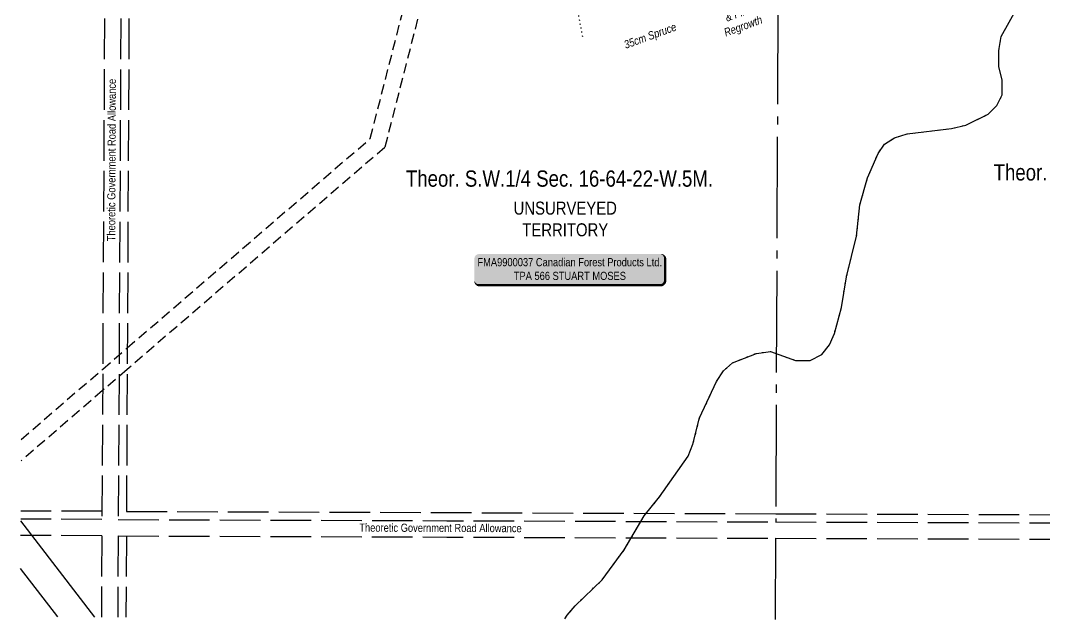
# Model space of a CAD drawing. Extents: x 471563 to 508050, y 6028961 to 6050146.
# Drawn here: x 481904 to 483165, y 6042495 to 6043233 of the extents above; entities that cross this region are included whole.
import ezdxf
from ezdxf.enums import TextEntityAlignment as Align

# ---------------------------------------------------------------- set-up
doc = ezdxf.new("R2010")
doc.units = 0
doc.header["$LTSCALE"] = 5
doc.header["$PDSIZE"] = 0.5
for name, pattern in [('foc-ACCESSROAD', [3.75, 2.5, -1.25]), ('foc-QUARTERLINE', [33, 25, -3, 2, -3]), ('foc-TOPO', [1, 0.2, -0.8]), ('foc-UNSURVEYED', [12.5, 10, -2.5]), ('foc-WHEELTRACKS', [2, 0.4, -1.6])]:
    doc.linetypes.add(name, pattern=pattern)
doc.layers.get('Defpoints').update_dxf_attribs({"color": 9})
for name, color, linetype in [('C-SYMBOL', 7, 'Continuous'), ('F-AR', 190, 'foc-ACCESSROAD'), ('F-RW', 190, 'Continuous'), ('L-ROAD-T', 7, 'Continuous'), ('L-SECQ', 8, 'foc-QUARTERLINE'), ('L-UNS-T', 3, 'Continuous'), ('L-USEC', 7, 'foc-UNSURVEYED'), ('T-BUSH-T', 110, 'Continuous'), ('T-VEGETATION-CHANGE', 104, 'foc-TOPO'), ('T-WATER-P3', 160, 'foc-WHEELTRACKS')]:
    doc.layers.add(name, color=color, linetype=linetype)
doc.layers.add('F-AR-T', color=190, linetype='Continuous', lineweight=9)
doc.styles.add('175L', font='ARIALN.TTF', dxfattribs={"height": 20})
doc.styles.add('80', font='ARIALN.TTF', dxfattribs={"height": 10})
doc.styles.add('80CG', font='ARIALN.TTF', dxfattribs={"height": 10})
doc.styles.add('80L', font='ARIALN.TTF', dxfattribs={"height": 10})
doc.styles.add('80LS', font='ARIALNI.TTF', dxfattribs={"height": 10})
doc.styles.add('foc-LtypeFont', font='ARIALN.TTF', dxfattribs={"height": 7.35})
doc.linetypes.add('foc-TOPO-flowdirection-NOLINE', pattern='A,0,[">",foc-LtypeFont,S=0.3,R=0,X=0,Y=-0.945],-20,[">",foc-LtypeFont,S=0.3,R=0,X=0,Y=-0.945],0', length=20)
doc.dimstyles.new('Compass 5 000', dxfattribs={"dimscale": 5, "dimtxt": 9, "dimasz": 2, "dimexe": 0.2, "dimexo": 0.0625, "dimgap": 0.5, "dimtad": 0, "dimtih": 1, "dimtoh": 1, "dimzin": 0, "dimdsep": 46, "dimtxsty": '80CG', "dimcen": 0.1, "dimse1": 1, "dimse2": 1, "dimclrd": 256, "dimclrt": 256, "dimaunit": 1, "dimadec": 4, "dimazin": 0, "dimtfac": 0.06, "dimtofl": 0, "dimtmove": 0, "dimatfit": 1, "dimfxl": 0.2, "dimtolj": 1, "dimtzin": 0, "dimlwd": -1, "dimarcsym": 0})

# ---------------------------------------------------------------- blocks, each defined once
blk = doc.blocks.new('*D148')
at = {"layer": 'Defpoints', "color": 0, "transparency": 16777216}
for p in [(482401, 6043265.4), (482360.8, 6043188.9), (482380.2, 6043184)]:
    blk.add_point(p, dxfattribs=at)
at = {"layer": 'F-AR-T', "transparency": 16777216}
for p, q in [((482371.9, 6043272.8), (482347.4, 6043279.1)), ((482410.7, 6043262.9), (482420.4, 6043260.4))]:
    blk.add_line(p, q, dxfattribs=at)
for points in [[(482372.3, 6043274.4), (482371.5, 6043271.2), (482381.6, 6043270.3)], [(482411.1, 6043264.5), (482410.3, 6043261.3), (482401, 6043265.4)]]:
    blk.add_solid(points, dxfattribs=at)
at = {"layer": 'F-AR-T', "transparency": 16777216, "insert": (482313, 6043279.1), "char_height": 10, "attachment_point": 5, "style": '80CG'}
blk.add_mtext('\\A1;Journey\\P20.00 A/R\\PLOC 043565', dxfattribs=at)
blk = doc.blocks.new('*U69')
h = blk.add_hatch(color=255)
edge = h.paths.add_edge_path()
edge.add_line((-111.5, -20), (111.5, -20))
edge.add_arc((111.5, -14), 6, 270, 360)
edge.add_line((117.5, -14), (117.5, 12.5))
edge.add_arc((111.5, 12.5), 6, 0, 90)
edge.add_line((111.5, 18.5), (-111.5, 18.5))
edge.add_arc((-111.5, 12.5), 6, 90, 180)
edge.add_line((-117.5, 12.5), (-117.5, -14))
edge.add_arc((-111.5, -14), 6, 180, 270)
at = {"color": 44, "flags": 128}
blk.add_lwpolyline([(-111.5, -20, 3, 3, 0), (111.5, -20, 3, 3, 0.414214), (117.5, -14, 3, 3, 0), (117.5, 12.5, 3, 0, 0.414214), (111.5, 18.5, 0, 0, 0), (-111.5, 18.5, 0, 0, 0.414214), (-117.5, 12.5, 0, 0, 0), (-117.5, -14, 0, 3, 0.414214)], format="xyseb", close=True, dxfattribs=at)
at = {"color": 44, "style": '80'}
blk.add_attdef('ENTER_TEXT_001', (-36, -5), '', height=10, dxfattribs=at)

msp = doc.modelspace()

# ---------------------------------------------------------------- linework, layer by layer
at = {"layer": 'F-AR'}
msp.add_lwpolyline([(481904.804, 6042717.04), (482005.248, 6042803.55), (482035.542, 6042829.64), (482334.84, 6043087.409), (482420.117, 6043421), (482421.624, 6043426.903), (482423.365, 6043433.714), (482414.246, 6043455.063), (482444.539, 6043436.198), (482440.741, 6043420.926), (482439.432, 6043415.813), (482352.663, 6043076.361), (482035.406, 6042803.125), (482005.113, 6042777.035), (481904.668, 6042690.524)], dxfattribs=at)
at = {"layer": 'F-RW', "flags": 128}
for points in [[(481995.388, 6042498.401), (481904.29, 6042616.847)], [(481949.846, 6042498.566), (481903.99, 6042558.187)]]:
    msp.add_lwpolyline(points, dxfattribs=at)
at = {"layer": 'L-SECQ', "flags": 128}
for points in [[(482837.485, 6043419.508), (482834.024, 6042615.491)], [(482833.937, 6042595.374), (482833.507, 6042495.376)]]:
    msp.add_lwpolyline(points, dxfattribs=at)
at = {"layer": 'L-USEC', "flags": 128}
for points in [[(482008.419, 6043422.507), (482004.3, 6042618.486)], [(482028.535, 6043422.403), (482024.417, 6042618.412)], [(482038.578, 6043422.397), (482034.511, 6042628.419)], [(482004.352, 6042628.528), (481904.352, 6042628.889)], [(482034.511, 6042628.419), (482834.068, 6042625.533)], [(482004.27, 6042618.486), (481904.301, 6042618.846)], [(482024.417, 6042618.412), (482429.19, 6042616.952), (482834.01, 6042615.491)], [(482834.01, 6042615.491), (483643.639, 6042612.569)], [(482834.068, 6042625.533), (483643.674, 6042622.612)], [(482004.198, 6042598.369), (481904.198, 6042598.73)], [(482004.198, 6042598.369), (482003.686, 6042498.371)], [(482024.314, 6042598.266), (482023.802, 6042498.299)], [(482024.314, 6042598.266), (482429.117, 6042596.836), (482833.937, 6042595.374)], [(482034.357, 6042598.26), (482033.845, 6042498.262)], [(482833.937, 6042595.374), (483643.569, 6042592.452)]]:
    msp.add_lwpolyline(points, dxfattribs=at)
at = {"layer": 'T-VEGETATION-CHANGE', "flags": 128}
msp.add_lwpolyline([(482557.982, 6043415.408), (482596.267, 6043211.229)], dxfattribs=at)
at = {"layer": 'T-WATER-P3', "flags": 128}
msp.add_lwpolyline([(482574.42, 6042496.311), (482577.214, 6042500.651), (482587.096, 6042512.145), (482620.155, 6042544.097), (482647.646, 6042581.107), (482672.087, 6042622.867), (482691.071, 6042646.279), (482726.287, 6042696.23), (482732.154, 6042711.038), (482740.418, 6042743.366), (482761.327, 6042788.439), (482769.833, 6042801.558), (482781.03, 6042811.368), (482810.365, 6042822.922), (482827.844, 6042825.148), (482858.371, 6042814.13), (482876.625, 6042814.313), (482890.877, 6042821.592), (482900.398, 6042833.328), (482906.386, 6042847.535), (482915.128, 6042879.441), (482921.246, 6042917.237), (482933.766, 6042967.259), (482937.784, 6043005.782), (482947.31, 6043038.767), (482960.13, 6043068.919), (482968.21, 6043080.478), (482980.541, 6043088.304), (482996.166, 6043092.937), (483050.584, 6043099.793), (483068.248, 6043103.7), (483095.669, 6043117.301), (483106.388, 6043127.951), (483113.032, 6043141.076), (483113.146, 6043158.964), (483108.934, 6043175.783), (483108.813, 6043195.472), (483111.928, 6043212.989), (483133.39, 6043251.766)], dxfattribs=at)
at = {"layer": 'T-WATER-P3', "linetype": 'foc-TOPO-flowdirection-NOLINE', "flags": 128}
msp.add_lwpolyline([(482574.42, 6042496.311), (482577.214, 6042500.651), (482587.096, 6042512.145), (482620.155, 6042544.097), (482647.646, 6042581.107), (482672.087, 6042622.867), (482691.071, 6042646.279), (482726.287, 6042696.23), (482732.154, 6042711.038), (482740.418, 6042743.366), (482761.327, 6042788.439), (482769.833, 6042801.558), (482781.03, 6042811.368), (482810.365, 6042822.922), (482827.844, 6042825.148), (482858.371, 6042814.13), (482876.625, 6042814.313), (482890.877, 6042821.592), (482900.398, 6042833.328), (482906.386, 6042847.535), (482915.128, 6042879.441), (482921.246, 6042917.237), (482933.766, 6042967.259), (482937.784, 6043005.782), (482947.31, 6043038.767), (482960.13, 6043068.919), (482968.21, 6043080.478), (482980.541, 6043088.304), (482996.166, 6043092.937), (483050.584, 6043099.793), (483068.248, 6043103.7), (483095.669, 6043117.301), (483106.388, 6043127.951), (483113.032, 6043141.076), (483113.146, 6043158.964), (483108.934, 6043175.783), (483108.813, 6043195.472), (483111.928, 6043212.989), (483133.39, 6043251.766)], dxfattribs=at)

# ---------------------------------------------------------------- block references
ref = msp.add_blockref('*U69', (482580.43, 6042926.691))
ref.add_attrib('ENTER_TEXT_001', 'FMA9900037 Canadian Forest Products Ltd.', (482466.763, 6042930.109), dxfattribs={"color": 44, "height": 10, "style": '80'})
ref.add_attrib('ENTER_TEXT_002', 'TPA 566 STUART MOSES', (482511.514, 6042913.265), dxfattribs={"color": 44, "height": 10, "style": '80'})

# ---------------------------------------------------------------- texts
at = {"layer": 'C-SYMBOL', "color": 3, "style": '175L'}
for s, height, p in [('Theor. S.E.1/4 Sec. 16-64-22-W.5M.', 19.98943, (483288.296, 6043029.634)), ('Theor. S.W.1/4 Sec. 16-64-22-W.5M.', 20, (482567.767, 6043022.01))]:
    msp.add_text(s, height=height, dxfattribs=at).set_placement(p, align=Align.BOTTOM_CENTER)
at = {"layer": 'L-ROAD-T', "style": '80L'}
for rotation, p in [(89.737655, (482016.08, 6043060.837)), (359.793138, (482421.267, 6042608.137))]:
    msp.add_text('Theoretic Government Road Allowance', height=10, rotation=rotation, dxfattribs=at).set_placement(p, align=Align.MIDDLE_CENTER)
at = {"layer": 'L-UNS-T', "color": 3, "insert": (482574.878, 6042988.18), "char_height": 16, "attachment_point": 5, "style": '80L'}
msp.add_mtext_dynamic_manual_height_columns('UNSURVEYED TERRITORY', width=126.41479, gutter_width=47.5, heights=[0], dxfattribs=at)
at = {"layer": 'T-BUSH-T', "char_height": 9.98955, "attachment_point": 1, "rotation": 20, "style": '80LS'}
for s, insert in [('\\pi2.60304;15cm Poplar \\P\\pi18.10865;& Pine\\P\\pi10.30985;Regrowth', (482748.109, 6043249.832)), ('\\pi1.11755;35cm Spruce', (482644.949, 6043206.605))]:
    msp.add_mtext_dynamic_manual_height_columns(s, width=68.74807, gutter_width=50, heights=[0], dxfattribs=dict(at, insert=insert))

# ---------------------------------------------------------------- dimensions: what is measured, and where the dimension line sits
at = {"layer": 'F-AR-T'}
dim = msp.add_linear_dim(base=(482400.98, 6043265.382), p1=(482360.793, 6043188.932), p2=(482380.172, 6043183.979), angle=345.661273, text='Journey\\P20.00 A/R\\PLOC 043565', dimstyle='Compass 5 000', dxfattribs=at)
dim.commit()
dim.dimension.update_dxf_attribs({"geometry": '*D148', "text_midpoint": (482313.035, 6043279.086), "dimtype": 161})

doc.saveas('drawing.dxf')
